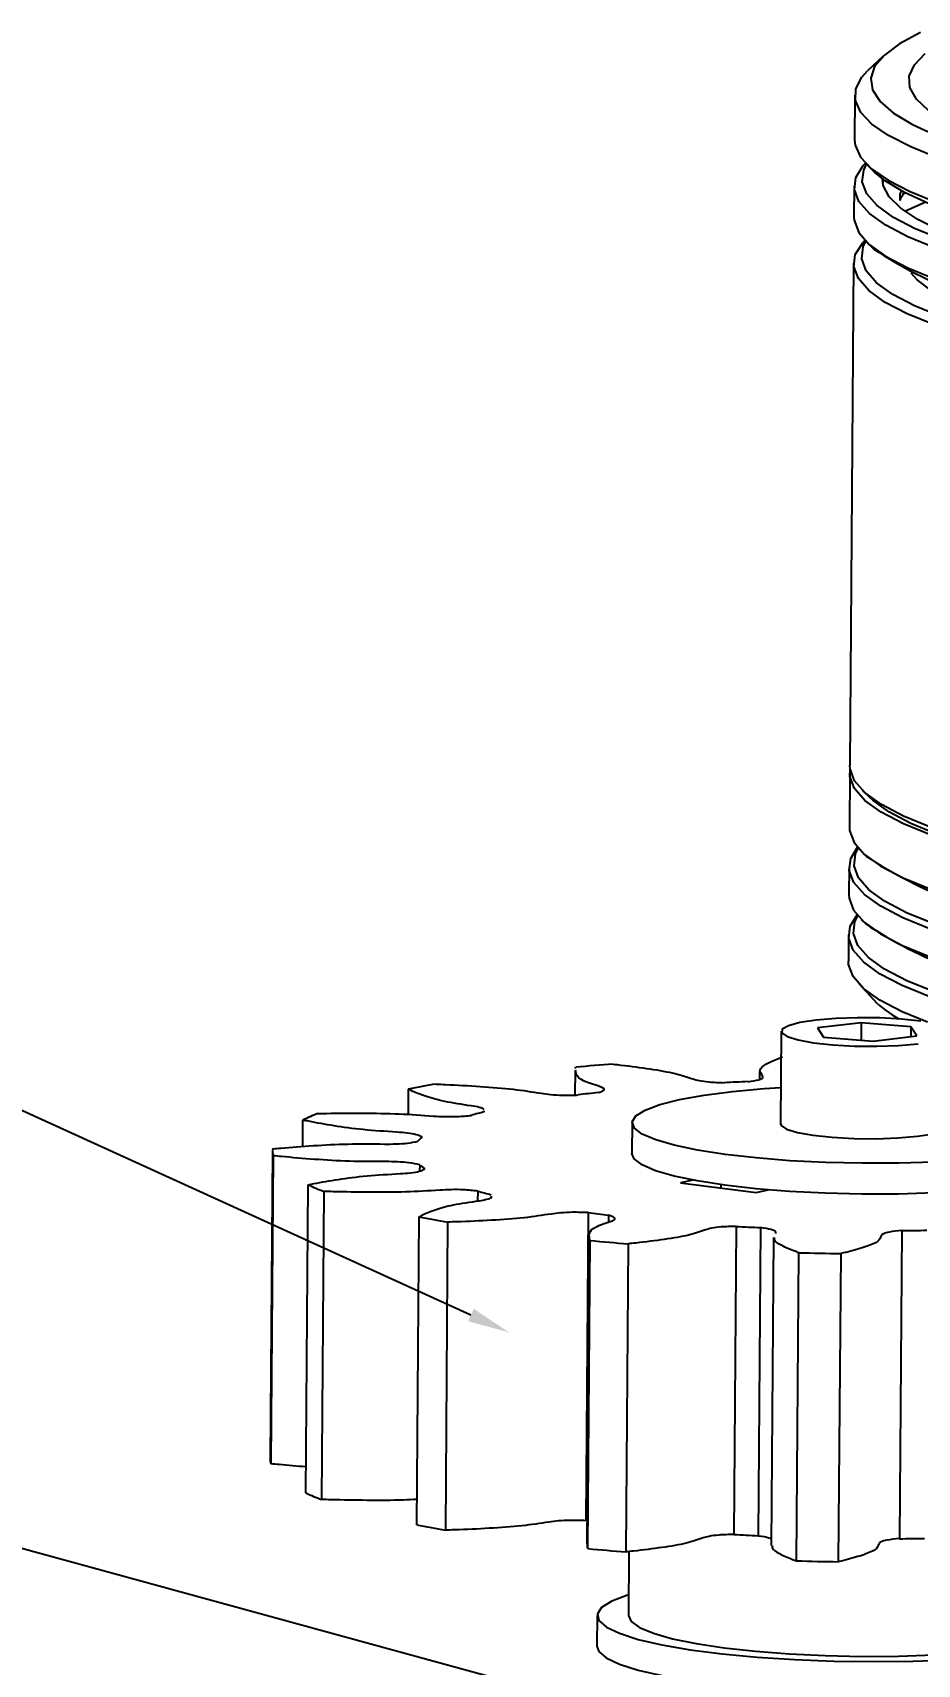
# Model space of a CAD drawing. Header units: millimetres. Extents: x 0 to 1189, y 0 to 841.
# Drawn here: x 453.3 to 538.2, y 443.9 to 600.6 of the extents above; entities that cross this region are included whole.
import ezdxf
from ezdxf import colors
from ezdxf.entities.mleader import LeaderData, LeaderLine
from ezdxf.math import Vec2, Vec3

# ---------------------------------------------------------------- set-up
doc = ezdxf.new("R2010")
doc.units = ezdxf.units.MM

msp = doc.modelspace()

# ---------------------------------------------------------------- linework, layer by layer
at = {"color": 7, "linetype": 'Continuous', "lineweight": 25}
for p, q in [((534.91, 598.36), (533.42, 596.93)), ((532.2, 594.59), (532.17, 590.3)), ((533.35, 587.94), (534.09, 587.21)), ((534.89, 586.53), (534.89, 586.12)), ((532.14, 585.86), (532.11, 582.9)), ((536.51, 585.09), (536.51, 584.5)), ((536.85, 585.12), (537, 585.23)), ((536.99, 583.47), (538.93, 584.33)), ((533.3, 580.54), (534.03, 579.82)), ((532.08, 578.47), (531.72, 530.25)), ((531.71, 529.51), (531.67, 524.33)), ((532.9, 527.89), (533.63, 527.16)), ((532.86, 521.97), (533.3, 521.54)), ((531.64, 520.49), (531.62, 517.82)), ((532.81, 515.46), (533.25, 515.03)), ((531.6, 513.98), (531.58, 511.46)), ((532.54, 509.33), (534.01, 507.73)), ((525.13, 504.72), (525.07, 495.84)), ((532.8, 505.52), (528.62, 505.04)), ((528.62, 505.04), (529.2, 504.17)), ((532.8, 505.52), (532.79, 503.89)), ((537.56, 505.14), (532.8, 505.52)), ((538.15, 504.28), (537.56, 505.14)), ((537.56, 505.14), (537.56, 504.21)), ((529.2, 504.17), (533.97, 503.79)), ((533.97, 503.79), (538.15, 504.28)), ((505.35, 501), (505.33, 498.6)), ((505.36, 501.14), (505.4, 501.29)), ((523.06, 500.86), (523.06, 500.11)), ((489.33, 499.17), (489.31, 496.74)), ((496.63, 496.98), (496.62, 497.1)), ((479.19, 496.2), (479.18, 493.67)), ((510.82, 495.95), (510.79, 492.99)), ((476.3, 493.25), (476.07, 463.67)), ((476.36, 492.77), (476.14, 463.19)), ((490.43, 491.91), (490.42, 491.3)), ((516.63, 490.43), (515.47, 490.18)), ((479.49, 460.4), (479.72, 489.98)), ((481.22, 489.35), (481, 459.77)), ((496, 489.38), (495.99, 488.44)), ((515.47, 490.18), (522.73, 489.24)), ((519.35, 489.68), (519.35, 489.99)), ((522.73, 489.24), (523.88, 489.5)), ((506.6, 487.31), (506.38, 457.73)), ((490.14, 457.33), (490.36, 486.91)), ((493.11, 486.4), (492.89, 456.82)), ((508.55, 487.06), (508.55, 486.39)), ((520.81, 485.99), (520.59, 456.41)), ((523.15, 485.87), (522.92, 456.29)), ((506.69, 485.06), (506.46, 455.48)), ((506.58, 455.05), (506.8, 484.63)), ((510.43, 484.32), (510.21, 454.73)), ((524.4, 484.93), (524.18, 455.35)), ((536.71, 485.59), (536.48, 456.01)), ((526.6, 453.88), (526.82, 483.46)), ((530.84, 483.38), (530.61, 453.8)), ((510.51, 454.77), (510.46, 448.62)), ((507.46, 448.64), (507.44, 445.68))]:
    msp.add_line(p, q, dxfattribs=at)
at = {"color": 7, "linetype": 'Continuous', "lineweight": 25, "flags": 128}
for points in [[(538.51, 600.61), (536.5, 599.55), (535.03, 598.46), (534.1, 597.36), (533.72, 596.24), (533.9, 595.11), (534.63, 593.99), (535.92, 592.88), (537.74, 591.78), (540.09, 590.71)], [(539.28, 593.14), (538.11, 594.23), (537.48, 595.33), (537.42, 596.43), (537.91, 597.53), (538.95, 598.61)], [(540.2, 588.57), (537.56, 589.63), (535.43, 590.72), (533.83, 591.83), (532.77, 592.95), (532.25, 594.08), (532.29, 595.21), (532.88, 596.33), (533.42, 596.93)], [(532.17, 590.3), (532.22, 589.79), (532.74, 588.66), (533.8, 587.54), (535.4, 586.43), (537.52, 585.34), (540.17, 584.28)], [(550.97, 576.9), (546.82, 577.86), (543.13, 578.86), (539.95, 579.91), (537.29, 580.99), (535.17, 582.11), (533.6, 583.24), (532.59, 584.39), (532.16, 585.55), (532.29, 586.7), (533, 587.84), (533.22, 588.07)], [(551.56, 577.71), (547.44, 578.66), (543.79, 579.66), (540.64, 580.7), (538, 581.77), (535.9, 582.87), (534.34, 584), (533.34, 585.14), (532.91, 586.28), (533.05, 587.42), (533.32, 587.97)], [(539.32, 584.17), (536.95, 585.26), (535.11, 586.37), (534.09, 587.21)], [(549.77, 578.65), (546.17, 579.6), (543.04, 580.59), (540.39, 581.62), (538.24, 582.68), (536.61, 583.75), (535.5, 584.84), (534.93, 585.94), (534.84, 586.58)], [(532.11, 582.9), (532.13, 582.59), (532.57, 581.43), (533.58, 580.28), (535.15, 579.15), (537.27, 578.04), (539.93, 576.95), (543.11, 575.9), (546.79, 574.9), (550.95, 573.94)], [(550.91, 569.51), (546.76, 570.46), (543.08, 571.46), (539.9, 572.51), (537.23, 573.6), (535.11, 574.71), (533.54, 575.85), (532.54, 577), (532.1, 578.15), (532.24, 579.3), (532.95, 580.44), (533.17, 580.68)], [(551.5, 570.32), (547.38, 571.27), (543.74, 572.26), (540.58, 573.3), (537.94, 574.38), (535.84, 575.48), (534.28, 576.6), (533.29, 577.74), (532.86, 578.89), (532.99, 580.03), (533.26, 580.58)], [(554.72, 570.73), (550.71, 571.65), (547.17, 572.63), (544.13, 573.64), (541.6, 574.7), (539.61, 575.78), (538.18, 576.88), (537.62, 577.5)], [(550.55, 521.29), (546.4, 522.24), (542.72, 523.25), (539.53, 524.29), (536.87, 525.38), (534.75, 526.49), (533.18, 527.63), (532.17, 528.78), (531.74, 529.93), (531.72, 530.25)], [(550.55, 520.55), (546.39, 521.5), (542.71, 522.51), (539.53, 523.55), (536.87, 524.64), (534.74, 525.75), (533.17, 526.89), (532.17, 528.04), (531.73, 529.19), (531.74, 529.88)], [(551.13, 520.62), (547.01, 521.57), (543.36, 522.56), (540.21, 523.6), (537.57, 524.68), (535.47, 525.78), (533.91, 526.91), (533.63, 527.16)], [(531.67, 524.33), (531.69, 524.01), (532.13, 522.86), (533.13, 521.71), (534.7, 520.58), (536.83, 519.46), (539.49, 518.38), (542.67, 517.33), (546.35, 516.32), (550.51, 515.37)], [(550.48, 511.52), (546.32, 512.48), (542.64, 513.48), (539.46, 514.53), (536.8, 515.62), (534.68, 516.73), (533.11, 517.87), (532.1, 519.01), (531.66, 520.17), (531.8, 521.32), (532.46, 522.4)], [(550.83, 512.01), (546.7, 512.96), (543.04, 513.96), (539.87, 515), (537.22, 516.08), (535.11, 517.19), (533.55, 518.32), (532.55, 519.46), (532.12, 520.61), (532.25, 521.76), (532.53, 522.32)], [(531.62, 517.82), (531.64, 517.51), (532.08, 516.35), (533.09, 515.2), (534.66, 514.07), (536.78, 512.95), (539.44, 511.87), (542.62, 510.82), (546.3, 509.82), (550.46, 508.86)], [(550.43, 505.02), (546.27, 505.97), (542.59, 506.98), (539.41, 508.02), (536.75, 509.11), (534.63, 510.22), (533.06, 511.36), (532.05, 512.51), (531.61, 513.66), (531.75, 514.81), (532.41, 515.89)], [(550.78, 505.5), (546.65, 506.45), (542.99, 507.45), (539.82, 508.5), (537.18, 509.57), (535.06, 510.68), (533.5, 511.81), (532.5, 512.95), (532.07, 514.1), (532.21, 515.25), (532.48, 515.81)], [(539.17, 505.59), (536.73, 506.59), (534.61, 507.71), (533.04, 508.84), (532.03, 509.99), (531.6, 511.15), (531.58, 511.46)], [(525.82, 505.26), (525.22, 504.92), (525.19, 504.56), (525.7, 504.21), (526.75, 503.89), (528.24, 503.62), (530.09, 503.42), (532.16, 503.31), (534.31, 503.29), (536.4, 503.36), (538.28, 503.52)], [(538.52, 505.69), (536.68, 505.89), (534.61, 506), (532.46, 506.03), (530.37, 505.95), (528.48, 505.8), (526.93, 505.56), (525.82, 505.26)], [(532.88, 492.05), (529.37, 492.13), (525.95, 492.3), (522.72, 492.56), (519.74, 492.9), (517.1, 493.31), (514.86, 493.78), (513.08, 494.3), (511.79, 494.85), (511.03, 495.43), (510.82, 496.02), (511.17, 496.6), (512.06, 497.16), (513.47, 497.69), (515.37, 498.17), (517.72, 498.59), (520.44, 498.94), (523.49, 499.22), (525.09, 499.32)], [(541.59, 499.2), (543.91, 499), (546.89, 498.66), (549.53, 498.26), (551.77, 497.79), (553.56, 497.27), (554.84, 496.71), (555.6, 496.13), (555.81, 495.55), (555.47, 494.96), (554.58, 494.4), (553.16, 493.88), (551.26, 493.4), (548.92, 492.97), (546.19, 492.62), (543.14, 492.35), (539.86, 492.16), (536.41, 492.06), (532.88, 492.05)], [(525.07, 495.84), (525.12, 495.69), (525.64, 495.34), (526.68, 495.02), (528.17, 494.75), (530.02, 494.55), (532.09, 494.44), (534.24, 494.41), (536.33, 494.48), (538.22, 494.64), (539.77, 494.88), (540.88, 495.18), (541.47, 495.52), (541.57, 495.72)], [(532.86, 489.09), (529.35, 489.17), (525.93, 489.35), (522.7, 489.6), (519.72, 489.94), (517.08, 490.35), (514.84, 490.82), (513.05, 491.34), (511.77, 491.89), (511.01, 492.47), (510.79, 492.99)], [(555.79, 492.65), (555.79, 492.59), (555.44, 492.01), (554.55, 491.44), (553.14, 490.92), (551.24, 490.44), (548.89, 490.02), (546.17, 489.66), (543.12, 489.39), (539.83, 489.2), (536.39, 489.1), (532.86, 489.09)], [(510.48, 450.61), (510.38, 450.58), (508.87, 450.01), (507.89, 449.41), (507.48, 448.78), (507.63, 448.15), (508.35, 447.52), (509.62, 446.92), (511.41, 446.34), (513.68, 445.82), (516.38, 445.35), (519.46, 444.96), (522.83, 444.64), (526.43, 444.4), (530.18, 444.26), (533.99, 444.21), (537.77, 444.25), (541.45, 444.39)], [(510.46, 448.62), (510.72, 448.05), (511.53, 447.47), (512.87, 446.92), (514.7, 446.4), (516.98, 445.94), (519.65, 445.53), (522.65, 445.2), (525.91, 444.95), (529.34, 444.79), (532.86, 444.71), (536.38, 444.73), (539.82, 444.84), (543.08, 445.04), (546.1, 445.32), (548.8, 445.68), (551.1, 446.11), (552.96, 446.59), (554.33, 447.12), (555.17, 447.69), (555.46, 448.27), (555.46, 448.28)], [(507.44, 445.68), (507.61, 445.19), (508.33, 444.56), (509.6, 443.96), (511.39, 443.39), (513.66, 442.86), (516.36, 442.39), (519.43, 442), (522.81, 441.68), (526.41, 441.44), (530.16, 441.3), (533.97, 441.25), (537.75, 441.3), (541.43, 441.44), (544.92, 441.66), (548.14, 441.98), (551.02, 442.37), (553.5, 442.84), (555.52, 443.36), (557.03, 443.93), (558.01, 444.53), (558.42, 445.16), (558.44, 445.3)]]:
    msp.add_lwpolyline(points, dxfattribs=at)
at = {"color": 7, "linetype": 'Continuous', "lineweight": 25}
for centre, radius, start, end in [((539.26, 583.95), 2.98, 150.7083, 157.4503), ((539.64, 583.16), 3.41, 142.1532, 156.8969), ((556.97, 614.51), 41.59, 236.5183, 262.4694), ((556.32, 556.35), 41.74, 236.5183, 262.4694), ((556.27, 549.84), 41.74, 236.5183, 262.4694), ((541.33, 514.94), 10.27, 224.5522, 241.4772), ((526.17, 259.13), 243.04, 94.0549, 94.9016), ((530.6, 269.35), 230.7, 92.1434, 92.7197), ((509.27, 396.11), 104.98, 99.4693, 100.9513), ((522.53, 368), 131.7, 96.5269, 97.3644), ((487.49, 479.26), 18.86, 111.42, 116.0758), ((506.31, 458.59), 39.6, 104.1532, 106.0194), ((492.79, 491.91), 3.41, 128.9088, 138.4923), ((477.91, 493.24), 1.61, 172.7678, 196.8236), ((493.5, 495.11), 4.44, 226.2138, 234.2484), ((489.31, 510.77), 22.89, 245.2177, 249.31), ((508.34, 532.92), 45.26, 254.1716, 255.8787), ((525.6, 626.7), 140.67, 262.2381, 263.0396), ((512.67, 600.07), 115.34, 258.848, 260.2398), ((534.29, 722.19), 236.58, 266.7342, 267.3009), ((530.67, 737.45), 253.94, 264.6063, 265.4287), ((535.23, 742.98), 257.39, 270.3287, 270.8645), ((535.76, 823.35), 340, 268.4938, 269.1707), ((477.71, 463.66), 1.64, 179.7161, 196.7233), ((489.09, 481.18), 22.89, 245.2177, 249.31), ((512.45, 570.49), 115.34, 258.848, 260.2398), ((534.07, 692.61), 236.58, 266.7342, 267.3009), ((535.01, 713.39), 257.39, 270.3287, 270.8645), ((530.45, 707.87), 253.94, 264.6063, 265.4287), ((535.54, 793.76), 340, 268.4938, 269.1707)]:
    msp.add_arc(centre, radius, start, end, dxfattribs=at)
for points, knots in [([(508.99, 501.57), (509.24, 501.54), (510.48, 501.4), (512.55, 501.12), (515.12, 500.69), (516.24, 500.27), (517.21, 499.98), (518.25, 499.84), (519.15, 499.8), (519.65, 499.79)], [0, 0, 0, 0, 0.059486, 0.289199, 0.518747, 0.747496, 0.822267, 0.900816, 1, 1, 1, 1]), ([(521.97, 499.88), (522.34, 499.94), (523.01, 500.04), (523.42, 500.25), (523.31, 500.57), (522.88, 501.02), (523.67, 501.59), (524.52, 502), (525.12, 502.21), (525.24, 502.26)], [0, 0, 0, 0, 0.099184, 0.177733, 0.252504, 0.481253, 0.710801, 0.940514, 1, 1, 1, 1]), ([(507.56, 498.84), (507.78, 498.91), (508.18, 499.05), (508.11, 499.27), (507.3, 499.57), (505.93, 499.97), (505.43, 500.51), (505.4, 500.85), (505.39, 501)], [0, 0, 0, 0, 0.1120925, 0.2008636, 0.285366, 0.5438851, 0.8033076, 1, 1, 1, 1]), ([(496.61, 497.23), (496.48, 497.3), (496.22, 497.42), (494.78, 497.66), (492.67, 497.96), (490.93, 498.48), (489.88, 498.89), (489.42, 499.12), (489.33, 499.17)], [0, 0, 0, 0, 0.087197, 0.170201, 0.424136, 0.678958, 0.933965, 1, 1, 1, 1]), ([(492, 499.65), (492.3, 499.64), (493.74, 499.58), (496.25, 499.44), (499.53, 499.19), (501.47, 498.86), (502.99, 498.65), (504.26, 498.57), (505.15, 498.59), (505.65, 498.61)], [0, 0, 0, 0, 0.059486, 0.289199, 0.518747, 0.747496, 0.822267, 0.900816, 1, 1, 1, 1]), ([(480.6, 496.82), (480.89, 496.83), (482.34, 496.86), (484.96, 496.87), (488.5, 496.83), (491, 496.63), (492.86, 496.52), (494.19, 496.53), (494.96, 496.6), (495.39, 496.65)], [0, 0, 0, 0, 0.059486, 0.289199, 0.518747, 0.747496, 0.822267, 0.900816, 1, 1, 1, 1]), ([(490.65, 494.56), (490.5, 494.64), (490.24, 494.79), (489.29, 494.95), (487.5, 495.09), (484.9, 495.25), (482.16, 495.64), (480.32, 495.97), (479.39, 496.16), (479.19, 496.2)], [0, 0, 0, 0, 0.0991842, 0.1777327, 0.2525039, 0.4812526, 0.7108006, 0.9405142, 1, 1, 1, 1]), ([(476.31, 493.44), (476.57, 493.47), (477.82, 493.58), (480.19, 493.76), (483.52, 493.93), (486.25, 493.9), (488.19, 493.9), (489.4, 493.98), (489.94, 494.1), (490.24, 494.17)], [0, 0, 0, 0, 0.059486, 0.289199, 0.518747, 0.747496, 0.822267, 0.900816, 1, 1, 1, 1]), ([(490.43, 491.91), (490.12, 491.98), (489.55, 492.1), (488.33, 492.2), (486.39, 492.22), (483.66, 492.21), (480.3, 492.42), (477.9, 492.62), (476.63, 492.75), (476.36, 492.77)], [0, 0, 0, 0, 0.099184, 0.177733, 0.252504, 0.481253, 0.710801, 0.940514, 1, 1, 1, 1]), ([(479.72, 489.98), (479.9, 490.02), (480.8, 490.21), (482.59, 490.51), (485.26, 490.88), (487.84, 491.01), (489.61, 491.13), (490.53, 491.29), (490.77, 491.43), (490.91, 491.51)], [0, 0, 0, 0, 0.059486, 0.289199, 0.518747, 0.747496, 0.822267, 0.900816, 1, 1, 1, 1]), ([(496, 489.38), (495.56, 489.42), (494.77, 489.51), (493.44, 489.53), (491.61, 489.43), (489.13, 489.26), (485.6, 489.26), (482.97, 489.3), (481.52, 489.34), (481.22, 489.35)], [0, 0, 0, 0, 0.099184, 0.177733, 0.252504, 0.481253, 0.710801, 0.940514, 1, 1, 1, 1]), ([(490.36, 486.91), (490.45, 486.96), (490.86, 487.19), (491.84, 487.58), (493.49, 488.09), (495.59, 488.37), (496.93, 488.59), (497.37, 488.75), (497.33, 488.85), (497.31, 488.89)], [0, 0, 0, 0, 0.063006, 0.306314, 0.549447, 0.791733, 0.870929, 0.954126, 1, 1, 1, 1]), ([(506.6, 487.31), (506.1, 487.33), (505.2, 487.36), (503.94, 487.3), (502.46, 487.1), (500.57, 486.79), (497.33, 486.57), (494.84, 486.45), (493.41, 486.41), (493.11, 486.4)], [0, 0, 0, 0, 0.099184, 0.177733, 0.252504, 0.481253, 0.710801, 0.940514, 1, 1, 1, 1]), ([(506.8, 484.63), (506.78, 484.68), (506.66, 484.93), (506.69, 485.36), (507.1, 485.94), (508.41, 486.33), (509.17, 486.62), (509.2, 486.85), (508.79, 486.98), (508.55, 487.06)], [0, 0, 0, 0, 0.0594858, 0.2891994, 0.5187474, 0.7474961, 0.8222673, 0.9008158, 1, 1, 1, 1]), ([(520.81, 485.99), (520.31, 485.98), (519.42, 485.96), (518.4, 485.82), (517.47, 485.54), (516.42, 485.13), (513.93, 484.73), (511.9, 484.47), (510.68, 484.34), (510.43, 484.32)], [0, 0, 0, 0, 0.099184, 0.177733, 0.252504, 0.481253, 0.710801, 0.940514, 1, 1, 1, 1]), ([(524.61, 485.3), (524.63, 485.36), (524.66, 485.49), (524.21, 485.71), (523.53, 485.81), (523.15, 485.87)], [0, 0, 0, 0, 0.296119, 0.607197, 1, 1, 1, 1]), ([(526.82, 483.46), (526.69, 483.51), (526.05, 483.73), (525.16, 484.15), (524.37, 484.6), (524.49, 484.86), (524.52, 484.93)], [0, 0, 0, 0, 0.099337, 0.482941, 0.866269, 1, 1, 1, 1]), ([(536.71, 485.59), (536.28, 485.55), (535.51, 485.48), (534.87, 485.29), (534.63, 484.97), (534.55, 484.51), (533.14, 483.98), (531.85, 483.61), (531.01, 483.42), (530.84, 483.38)], [0, 0, 0, 0, 0.099184, 0.177733, 0.252504, 0.481253, 0.710801, 0.940514, 1, 1, 1, 1]), ([(479.51, 462.9), (478.64, 462.97), (477.49, 463.05), (476.4, 463.17), (476.14, 463.19)], [0, 0, 0, 0, 0.758217, 1, 1, 1, 1]), ([(490.16, 459.78), (489.73, 459.76), (488.21, 459.67), (485.37, 459.68), (482.75, 459.72), (481.3, 459.76), (481, 459.77)], [0, 0, 0, 0, 0.148887, 0.525508, 0.902401, 1, 1, 1, 1]), ([(506.38, 457.73), (505.88, 457.75), (504.97, 457.78), (503.71, 457.72), (502.24, 457.52), (500.35, 457.21), (497.11, 456.99), (494.62, 456.87), (493.19, 456.83), (492.89, 456.82)], [0, 0, 0, 0, 0.099184, 0.177733, 0.252504, 0.481253, 0.710801, 0.940514, 1, 1, 1, 1]), ([(520.59, 456.41), (520.09, 456.4), (519.19, 456.37), (518.17, 456.24), (517.25, 455.96), (516.2, 455.55), (513.7, 455.15), (511.67, 454.89), (510.46, 454.76), (510.21, 454.73)], [0, 0, 0, 0, 0.099184, 0.177733, 0.252504, 0.481253, 0.710801, 0.940514, 1, 1, 1, 1]), ([(522.92, 456.29), (523.33, 456.23), (523.9, 456.15), (524.12, 456.03), (524.18, 455.99)], [0, 0, 0, 0, 0.697501, 1, 1, 1, 1]), ([(536.48, 456.01), (536.05, 455.97), (535.28, 455.89), (534.64, 455.7), (534.4, 455.38), (534.33, 454.93), (532.91, 454.4), (531.62, 454.03), (530.79, 453.84), (530.61, 453.8)], [0, 0, 0, 0, 0.099184, 0.177733, 0.252504, 0.481253, 0.710801, 0.940514, 1, 1, 1, 1]), ([(506.52, 455.48), (506.5, 455.39), (506.48, 455.24), (506.55, 455.1), (506.58, 455.05)], [0, 0, 0, 0, 0.649403, 1, 1, 1, 1]), ([(524.3, 455.34), (524.27, 455.28), (524.15, 455.02), (524.94, 454.57), (525.83, 454.15), (526.47, 453.93), (526.6, 453.88)], [0, 0, 0, 0, 0.133731, 0.517059, 0.900663, 1, 1, 1, 1])]:
    msp.add_open_spline(points, degree=3, knots=knots, dxfattribs=at)

# ---------------------------------------------------------------- leaders
ml = msp.add_multileader_mtext('Standard')
ml.set_content('{\\fSimSun|b0|i0|c134|p2;传动轴上端齿轮}', color=256)
ml.set_leader_properties()
ml.build(insert=Vec2(0, 0))
ml.multileader.update_dxf_attribs({"text_attachment_direction": 1, "text_right_attachment_type": 6, "dogleg_length": 0.36})
ctx = ml.context
ctx.base_point, ctx.char_height, ctx.plane_origin = Vec3(383.17, 528.57), 15, Vec3(405.34, 531.07)
ctx.right_attachment = 6
notes = []
notes.append((ctx, [(1, (1, 1, 0), (383.17, 528.57), (1, 0), 0.36, [(0, [(498.99, 475.82)], 0, [])])]))
ctx.mtext.insert, ctx.mtext.flow_direction = Vec3(308.88, 550.43), 5
ml = msp.add_multileader_mtext('Standard')
ml.set_content('{\\fSimSun|b0|i0|c134|p2;中心传动轴}', color=256)
ml.set_leader_properties()
ml.build(insert=Vec2(0, 0))
ml.multileader.update_dxf_attribs({"text_attachment_direction": 1, "text_right_attachment_type": 6, "dogleg_length": 0.36})
ctx = ml.context
ctx.base_point, ctx.char_height, ctx.plane_origin = Vec3(381.91, 474.31), 15, Vec3(381.91, 474.31)
ctx.right_attachment, ctx.text_align_type = 6, 1
notes.append((ctx, [(0, (1, 1, 0), (381.91, 474.31), (1, 0), 0.36, [(0, [(525.12, 435.11)], 0, [])])]))
ctx.mtext.insert, ctx.mtext.alignment, ctx.mtext.flow_direction = Vec3(381.91, 496.18), 2, 5
for ctx, leaders in notes:
    for number, flags, end, landing, length, lines in leaders:
        leader = LeaderData()
        leader.index, (leader.has_last_leader_line, leader.has_dogleg_vector, leader.attachment_direction) = number, flags
        leader.last_leader_point, leader.dogleg_vector, leader.dogleg_length = Vec3(end), Vec3(landing), length
        for number, points, colour, breaks in lines:
            line = LeaderLine()
            line.index, line.vertices, line.color, line.breaks = number, Vec3.list(points), colors.encode_raw_color(colour), breaks
            leader.lines.append(line)
        ctx.leaders.append(leader)

doc.saveas('drawing.dxf')
